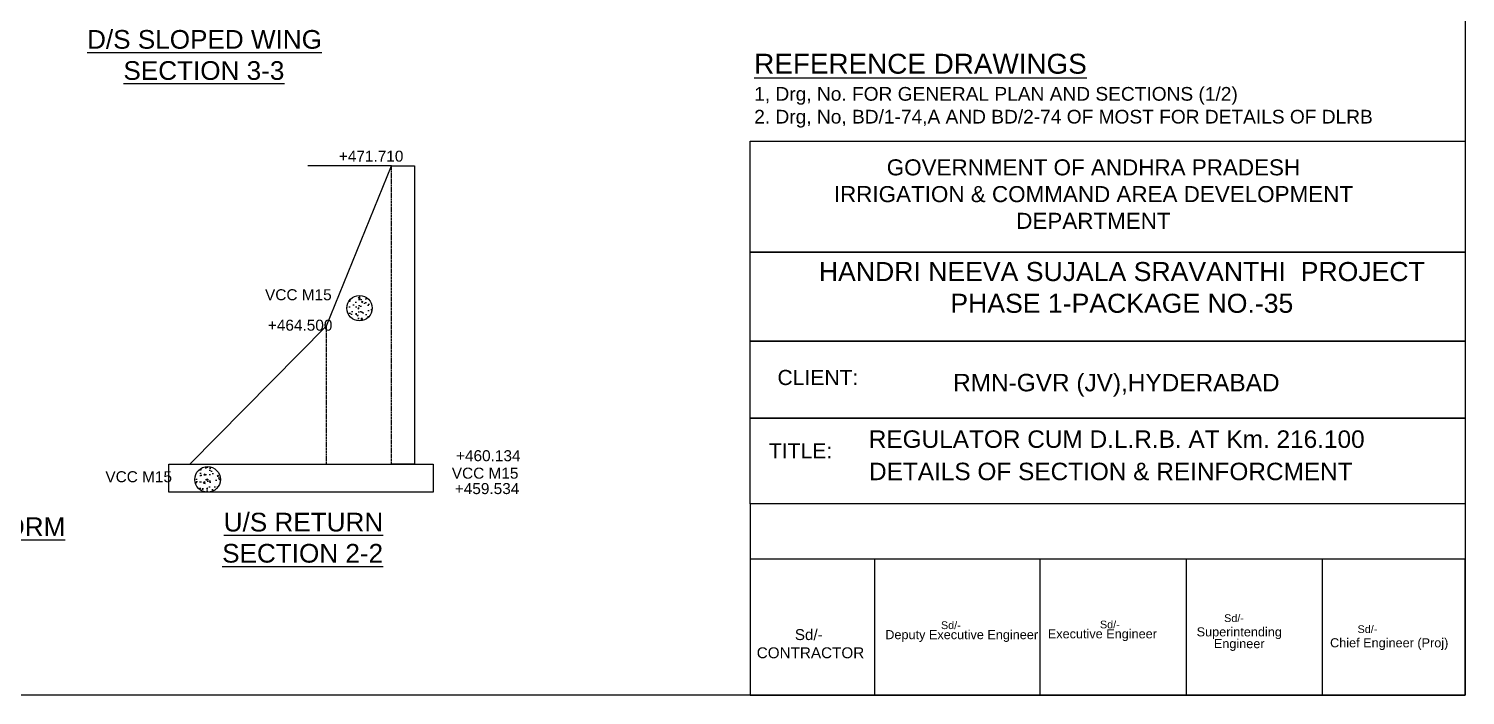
# Model space of a CAD drawing. Header units: metres. Extents: x 2437 to 5635, y 1328 to 3149.
# Drawn here: x 4097 to 5635, y 1328 to 2042 of the extents above; entities that cross this region are included whole.
import ezdxf

# ---------------------------------------------------------------- set-up
doc = ezdxf.new("R2010")
doc.units = ezdxf.units.M
doc.header["$MEASUREMENT"] = 0
doc.linetypes.add('ACAD_ISO02W100', pattern=[15, 12, -3])
doc.layers.add('DRAWING', color=7, linetype='Continuous')
doc.styles.get("Standard").update_dxf_attribs({"font": 'ARIAL_1.TTF'})
pattern_1 = [(50, (0, 0), (14.345204, -1.255043), [1.5, -16.5]), (355, (0, 0), (-2.775027, 15.043843), [1.2, -13.2]), (100.4514, (1.195, -0.105), (11.570188, 13.78879), [1.274804, -14.022842]), (46.1842, (0, 4), (21.34482, -3.31038), [2.25, -24.75]), (96.6356, (1.779, 3.724), (18.69325, 19.48236), [1.91221, -21.03426]), (351.1842, (0, 4), (18.69324, 19.48237), [1.8, -19.8]), (21, (2, 3), (11.93814, -8.052378), [1.5, -16.5]), (326, (2, 3), (4.866307, 14.503), [1.2, -13.2]), (71.4514, (2.995, 2.329), (16.804453, 6.45061), [1.274804, -14.022842]), (37.5, (0, 0), (0.243197, 6.657877), [0, -13.04, 0, -13.4, 0, -13.25]), (7.5, (0, 0), (5.261391, 7.888234), [0, -7.64, 0, -12.74, 0, -5.05]), (327.5, (-4.46, 0), (10.676449, -0.4510974), [0, -5, 0, -15.6, 0, -20.7]), (317.5, (-6.46, 0), (11.663723, 2.0021), [0, -6.5, 0, -10.36, 0, -14.7])]

msp = doc.modelspace()

# ---------------------------------------------------------------- hatches: boundary and pattern name
at = {"layer": 'DRAWING'}
h = msp.add_hatch(dxfattribs=at)
h.set_pattern_fill('AR-CONC', color=256, scale=2, style=0)
h.set_pattern_definition(pattern_1)
h.paths.add_polyline_path([(4464.6, 1742.6, 1), (4437.3, 1742.6, 1)])
h = msp.add_hatch(dxfattribs=at)
h.set_pattern_fill('AR-CONC', color=256, scale=2, style=0)
h.set_pattern_definition(pattern_1)
h.paths.add_polyline_path([(4302.1, 1559.3, 1), (4274.6, 1559.3, 0.379806), (4286.7, 1545.7), (4290, 1545.7, 0.379806)])

# ---------------------------------------------------------------- linework, layer by layer
at = {"layer": 'DRAWING', "linetype": 'ACAD_ISO02W100', "ltscale": 0.2}
for p, q in [((4415.4, 1895), (4415.4, 1895)), ((4485.2, 1575.7), (4485.2, 1895)), ((4415.4, 1575.8), (4415.4, 1723.7))]:
    msp.add_line(p, q, dxfattribs=at)
at = {"layer": 'DRAWING'}
for p, q in [((4485.2, 1895), (4509.9, 1895)), ((4509.9, 1895), (4509.9, 1575.7)), ((4509.9, 1575.7), (4485.2, 1575.7))]:
    msp.add_line(p, q, dxfattribs=at)
for points in [[(2437, 3139.6), (5634.5, 3139.6), (5634.5, 1328.3), (2437, 1328.3)], [(4246.7, 1575.7), (4529.7, 1575.7), (4529.7, 1545.7), (4246.7, 1545.7)]]:
    msp.add_lwpolyline(points, close=True, dxfattribs=at)
at = {"layer": 'DRAWING', "ltscale": 0.02}
for points in [[(4869.2, 1921.4), (5634.5, 1921.4), (5634.5, 1802.6), (4869.2, 1802.6)], [(4869.2, 1802.6), (5634.5, 1802.6), (5634.5, 1707.2), (4869.2, 1707.2)], [(4869.2, 1707.2), (5634.5, 1707.2), (5634.5, 1624.8), (4869.2, 1624.8)], [(4869.2, 1624.8), (5634.5, 1624.8), (5634.5, 1533), (4869.2, 1533)], [(4869.2, 1328.3), (5634.5, 1328.3), (5634.5, 1474), (4869.2, 1474)]]:
    msp.add_lwpolyline(points, close=True, dxfattribs=at)
at = {"layer": 'DRAWING'}
msp.add_lwpolyline([(4269.4, 1575.7), (4415.4, 1723.7), (4485.2, 1895), (4395.6, 1895)], dxfattribs=at)
at = {"layer": 'DRAWING', "ltscale": 0.02}
for points in [[(4869.2, 1533), (4869.2, 1474)], [(5002.2, 1474), (5002.2, 1328.3)], [(5179.1, 1474), (5179.1, 1328.3)], [(5335.6, 1474), (5335.6, 1328.3)], [(5481.3, 1474), (5481.3, 1328.3)]]:
    msp.add_lwpolyline(points, dxfattribs=at)
at = {"layer": 'DRAWING'}
for centre, radius in [((4450.9, 1742.6), 13.6), ((4288.3, 1559.3), 13.7)]:
    msp.add_circle(centre, radius, dxfattribs=at)

# ---------------------------------------------------------------- texts
for s, height, p in [('+471.710', 11.78, (4428.8, 1899.4)), ('VCC M15', 11.78, (4349.8, 1751.1)), ('+464.500', 11.78, (4352.8, 1718.5)), ('RMN-GVR (JV),HYDERABAD', 18.684, (5086.3, 1653.6)), ('REGULATOR CUM D.L.R.B. AT Km. 216.100', 18.684, (4996, 1593.1)), ('+460.134', 11.78, (4554.2, 1578.8)), ('VCC M15', 11.78, (4549.7, 1560.1)), ('DETAILS OF SECTION & REINFORCMENT', 18.684, (4996.3, 1558.5)), ('VCC M15', 11.78, (4178.9, 1556.3)), ('+459.534', 11.78, (4552.9, 1543.6)), ('Sd/-', 8.28, (5376.4, 1406.7)), ('Sd/-', 8.28, (5073.3, 1399.1)), (' Executive Engineer', 9.706, (5183.9, 1389.2)), ('Sd/-', 8.28, (5243.5, 1399.9)), ('Superintending ', 9.706, (5347, 1391.3)), ('Sd/-', 8.28, (5519.2, 1394.9)), ('Deputy Executive Engineer', 9.706, (5013.7, 1388.3)), ('Chief Engineer (Proj)', 9.706, (5489.8, 1379.6))]:
    msp.add_text(s, height=height, dxfattribs=at).set_placement(p)
for s, insert, char_height, width, attachment_point in [('\\pi1.1778;{\\LD/S SLOPED WING\\P\\pi40.08;SECTION 3-3}', (4158.1, 2040.3), 20, 249.954, 1), ('{\\H1.4557x;\\LREFERENCE DRAWINGS} \\P1, Drg, No. FOR GENERAL PLAN AND SECTIONS (1/2) \\P2. Drg, No, BD/1-74,A AND BD/2-74 OF MOST FOR DETAILS OF DLRB ', (4873.4, 2014.9), 14.657, 855.819, 1), ('GOVERNMENT OF ANDHRA PRADESH\\PIRRIGATION & COMMAND AREA DEVELOPMENT DEPARTMENT', (5236.5, 1864.7), 17.173, 660.055, 5), ('HANDRI NEEVA SUJALA SRAVANTHI  PROJECT\\PPHASE 1-PACKAGE NO.-35', (5266.9, 1792), 20.382, 873.52, 2), ('CLIENT:', (4898.3, 1676.5), 16.18, 131.469, 1), ('TITLE:', (4889.1, 1598), 16.18, 131.469, 1), ('\\pi170.15;{\\LU/S RETURN\\P\\pi168.48;SECTION 2-2}', (4135.4, 1523.6), 20, 506.556, 1), ('\\pi33.885;{\\L PIER  UNDER HOIST PLATFORM \\P\\pi164.76;SECTION Y-Y}', (3661.3, 1518.7), 20, 506.556, 1), ('         Sd/-\\PCONTRACTOR', (4876.1, 1383.4), 11.678, 173.856, 4), ('Engineer', (5365.4, 1388.4), 9.71, 56.058, 1)]:
    msp.add_mtext(s, dxfattribs=dict(at, insert=insert, char_height=char_height, width=width, attachment_point=attachment_point))

doc.saveas('drawing.dxf')
